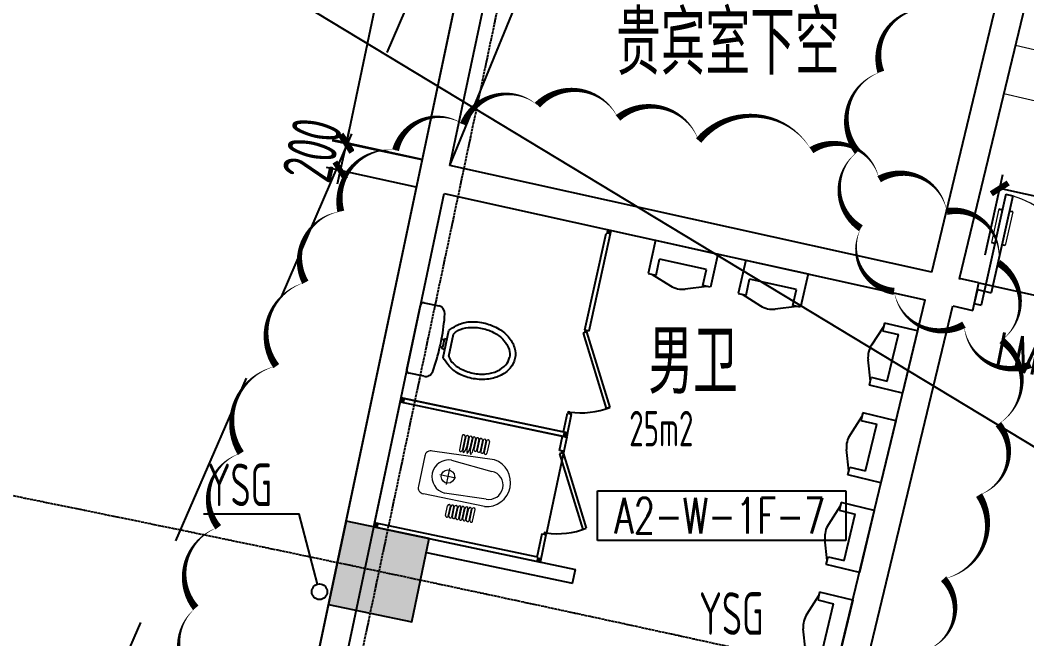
# Model space of a CAD drawing. Header units: millimetres. Extents: x 11639278 to 23698211, y -13072636 to -5537337.
# Drawn here: x 11841539 to 11848635, y -6384766 to -6380407 of the extents above; entities that cross this region are included whole.
import ezdxf
from ezdxf.enums import TextEntityAlignment as Align

# ---------------------------------------------------------------- set-up
doc = ezdxf.new("R2010")
doc.units = ezdxf.units.MM
doc.header["$LTSCALE"] = 10
for name, pattern in [('A2-RD-F1（少）$0$AUDIT_I_130807214254-2', [0]), ('A2-RG-AXIS$0$CENTER', [2, 1.25, -0.25, 0.25, -0.25]), ('A2-RG-AXIS$0$DOTE', [2.42, 2, -0.2, 0.02, -0.2]), ('A2-RI-F1$0$DOT2', [0.125, 0, -0.125]), ('A2-RI-F1$0$HIDDEN', [0.375, 0.25, -0.125])]:
    doc.linetypes.add(name, pattern=pattern)
for name, color, linetype in [('A2-RB-F1$0$A-DIMS-100', 1, 'Continuous'), ('A2-RD-F1（少）$0$A-1-1-X-toilel$0$A-FIXT', 55, 'Continuous'), ('A2-RD-F1（少）$0$B1-WC-FIXT', 55, 'A2-RD-F1（少）$0$AUDIT_I_130807214254-2'), ('A2-RG-AXIS$0$A-GRID', 1, 'A2-RG-AXIS$0$CENTER'), ('A2-RI-F1$0$$1$A-SYMB-NUMB-T', 4, 'Continuous'), ('A2-RI-F1$0$$3$A-SYMB', 4, 'Continuous'), ('A2-RI-F1$0$$3$A-WALL', 7, 'Continuous'), ('A2-RI-F1$0$A-1-1-X-toilel$0$A-FIXT', 55, 'Continuous'), ('A2-RI-F1$0$A-DOOR', 32, 'Continuous'), ('A2-RI-F1$0$A-FLOR-OTLN', 4, 'A2-RI-F1$0$DOT2'), ('A2-RI-F1$0$A-ROOF-DRAN', 175, 'Continuous'), ('A2-RI-F1$0$A-STRS', 50, 'Continuous'), ('A2-RI-F1$0$A-SYMB-AREA', 4, 'Continuous'), ('A2-RI-F1$0$A-SYMB-DOOR', 3, 'Continuous'), ('A2-RI-F1$0$A-SYMB-NAME', 4, 'Continuous'), ('A2-RI-F1$0$A-SYMB-VOID', 35, 'Continuous'), ('A2-RI-F1$0$A-WALL', 7, 'Continuous'), ('A2-RI-F1$0$WINDOW_TEXT', 7, 'Continuous'), ('A2-RS-F1$0$A-HATH-GRAY', 8, 'Continuous'), ('A2-RS-F1$0$A-WALL-CONC', 6, 'Continuous')]:
    doc.layers.add(name, color=color, linetype=linetype)
doc.layers.add('A2-RD-F1（少）$0$A-X-AREA', color=6, linetype='Continuous', plot=False)
doc.layers.add('A2-RI-F1$0$A-DETL-LLIN', color=3, linetype='Continuous', lineweight=5)
doc.styles.add('A2-RB-F1$0$XD2008', font='hzs.shx', dxfattribs={"width": 0.7, "bigfont": 'hztxt.shx'})
doc.styles.add('A2-RI-F1$0$$1$ECADI-TXT', font='simplex.shx', dxfattribs={"bigfont": 'hztxt.shx'})
doc.styles.add('A2-RI-F1$0$ECADI', font='hzs.shx', dxfattribs={"width": 0.7, "bigfont": 'hztxt.shx'})
doc.styles.add('A2-RI-F1$0$ECADI-TXT', font='simplex.shx', dxfattribs={"bigfont": 'hztxt.shx'})
doc.styles.add('A2-RI-F1$0$SIMPLEX', font='simplex.shx', dxfattribs={"width": 0.7})
doc.dimstyles.new('A2-RB-F1$0$XD100$0', dxfattribs={"dimscale": 100, "dimtxt": 3.5, "dimasz": 1, "dimexe": 1, "dimexo": 2, "dimgap": 0.5, "dimtad": 1, "dimdec": 0, "dimdsep": 46, "dimtxsty": 'A2-RB-F1$0$XD2008', "dimblk1": 'A2-RB-F1$0$_ArchTick', "dimblk2": 'A2-RB-F1$0$_ArchTick', "dimsah": 1, "dimcen": 2.5, "dimclrt": 4, "dimaunit": 1, "dimadec": 0, "dimazin": 0, "dimtfac": 1, "dimtdec": 0, "dimtix": 1, "dimtmove": 1, "dimatfit": 3, "dimfxl": 0, "dimtolj": 1, "dimtzin": 0, "dimarcsym": 0})

# ---------------------------------------------------------------- blocks, each defined once
blk = doc.blocks.new('A2-RS-F1')
at = {"layer": 'A2-RS-F1$0$A-HATH-GRAY', "ltscale": 3}
h = blk.add_hatch(color=256, dxfattribs=at)
h.paths.add_polyline_path([(11790490.7, -6377046.5), (11789491.3, -6377010.6), (11789445.2, -6378310.2), (11790444.5, -6378345.7)], flags=16)
h.paths.add_polyline_path([(11794711.1, -6377235.6), (11794112.3, -6377197.1), (11794061, -6377995.6), (11794659.8, -6378034.1)], flags=0)
h.paths.add_polyline_path([(11794483.3, -6380778.7), (11793884.5, -6380740.2), (11793833.2, -6381538.6), (11794432, -6381577.1)], flags=0)
h.paths.add_polyline_path([(11793886.5, -6390060.6), (11793287.7, -6390022.1), (11793236.4, -6390820.5), (11793835.2, -6390859)], flags=0)
h.paths.add_polyline_path([(11793658.7, -6393603.7), (11793059.9, -6393565.2), (11793008.6, -6394363.6), (11793607.4, -6394402.1)], flags=0)
h.paths.add_polyline_path([(11789926.5, -6392936.5), (11788927.1, -6392900.6), (11788881, -6394200.2), (11789880.4, -6394235.7)], flags=16)
h.paths.add_polyline_path([(11781272, -6392739.2), (11780272, -6392732.1), (11780263.2, -6394032.4), (11781263.2, -6394039.2)], flags=16)
h.paths.add_polyline_path([(11772615.4, -6392790.7), (11771615.7, -6392812.3), (11771644.2, -6394112.4), (11772644, -6394090.4)], flags=16)
h.paths.add_polyline_path([(11771835.6, -6400549.4, 1), (11772735.6, -6400549.4, 1)])
h.paths.add_polyline_path([(11789601.8, -6400663.7, 1), (11788701.8, -6400663.7, 1)], flags=0)
h.paths.add_polyline_path([(11797125.5, -6401083.9, 1), (11798025.5, -6401083.9, 1)], flags=0)
h.paths.add_polyline_path([(11772266.5, -6376894.6), (11771266.7, -6376916.1), (11771295.3, -6378216.2), (11772295, -6378194.3)], flags=16)
h.paths.add_polyline_path([(11781379.7, -6376839.6), (11780379.7, -6376832.4), (11780370.9, -6378132.8), (11781370.9, -6378139.6)], flags=16)
h.paths.add_polyline_path([(11752826.5, -6385566), (11752029, -6385629.4), (11752187.6, -6387623.1), (11752985.1, -6387559.7)], flags=17)
h.paths.add_polyline_path([(11757362.8, -6385212.9), (11756565.3, -6385276.3), (11756723.9, -6387270.1), (11757521.2, -6387204.8)], flags=17)
h.paths.add_polyline_path([(11762965.1, -6393140.9), (11763031, -6394439.6), (11764029.7, -6394388.9), (11763963.9, -6393090.2)])
h.paths.add_polyline_path([(11793008.6, -6394363.6), (11793607.4, -6394402.1), (11793658.7, -6393603.7), (11793059.9, -6393565.2)], flags=17)
h.paths.add_polyline_path([(11793236.4, -6390820.5), (11793835.2, -6390859), (11793886.5, -6390060.6), (11793287.7, -6390022.1)], flags=17)
h.paths.add_polyline_path([(11793833.2, -6381538.6), (11794432, -6381577.1), (11794483.3, -6380778.7), (11793884.5, -6380740.2)], flags=17)
h.paths.add_polyline_path([(11794061, -6377995.6), (11794659.8, -6378034.1), (11794711.1, -6377235.6), (11794112.3, -6377197.1)], flags=17)
h.paths.add_polyline_path([(11762159.9, -6377261.3), (11762225.8, -6378560), (11763224.5, -6378509.3), (11763158.6, -6377210.6)], flags=17)
edge = h.paths.add_edge_path(flags=16)
edge.add_arc((11772285.6, -6400549.4), 450, 0, 360)
edge = h.paths.add_edge_path(flags=16)
edge.add_arc((11789151.8, -6400663.7), 450, 0, 360)
edge = h.paths.add_edge_path()
edge.add_arc((11763857, -6400855.6), 450, 0, 360)
edge = h.paths.add_edge_path(flags=17)
edge.add_arc((11797575.5, -6401083.9), 450, 0, 360)
edge = h.paths.add_edge_path()
edge.add_arc((11755440.6, -6401403.6), 450, 0, 360)
h.paths.add_polyline_path([(11756756.1, -6377586.7), (11756914.7, -6379580.4), (11756117.2, -6379643.9), (11755958.6, -6377650.1)], flags=17)
h.paths.add_polyline_path([(11757322.6, -6394796.6), (11758120, -6394731.3), (11758001.2, -6393237.8), (11757203.7, -6393301.3)])
h.paths.add_polyline_path([(11752786.3, -6395149.5), (11753583.8, -6395086), (11753449, -6393391.4), (11752651.5, -6393454.8)])
h.paths.add_polyline_path([(11751581, -6379997.1), (11752378.4, -6379933.7), (11752219.8, -6377940), (11751422.4, -6378003.4)])
edge = h.paths.add_edge_path()
edge.add_line((11771615.7, -6392812.7), (11771644.2, -6394112.4))
edge.add_line((11771644.2, -6394112.4), (11772644, -6394090.4))
edge.add_line((11772644, -6394090.4), (11772615.4, -6392790.7))
edge.add_line((11772615.4, -6392790.7), (11771615.7, -6392812.3))
edge.add_line((11780272, -6392732.4), (11780263.2, -6394032.4))
edge.add_line((11780263.2, -6394032.4), (11781263.2, -6394039.2))
edge.add_line((11781263.2, -6394039.2), (11781272, -6392739.2))
edge.add_line((11781272, -6392739.2), (11780272, -6392732.1))
edge.add_line((11788927.1, -6392901), (11788881, -6394200.2))
edge.add_line((11788881, -6394200.2), (11789880.4, -6394235.7))
edge.add_line((11789880.4, -6394235.7), (11789926.5, -6392936.5))
edge.add_line((11789926.5, -6392936.5), (11788927.1, -6392900.6))
edge.add_line((11789491.3, -6377011), (11789445.2, -6378310.2))
edge.add_line((11789445.2, -6378310.2), (11790444.5, -6378345.7))
edge.add_line((11790444.5, -6378345.7), (11790490.7, -6377046.5))
edge.add_line((11790490.7, -6377046.5), (11789491.3, -6377010.6))
edge.add_line((11780379.7, -6376832.8), (11780370.9, -6378132.8))
edge.add_line((11780370.9, -6378132.8), (11781370.9, -6378139.6))
edge.add_line((11781370.9, -6378139.6), (11781379.7, -6376839.6))
edge.add_line((11781379.7, -6376839.6), (11780379.7, -6376832.4))
edge.add_line((11771266.7, -6376916.5), (11771295.3, -6378216.2))
edge.add_line((11771295.3, -6378216.2), (11772295, -6378194.3))
edge.add_line((11772295, -6378194.3), (11772266.5, -6376894.6))
edge.add_line((11772266.5, -6376894.6), (11771266.7, -6376916.1))
edge.add_line((11756723.9, -6387270.1), (11757521.2, -6387204.8))
edge.add_line((11756565.3, -6385276.3), (11757362.8, -6385212.9))
edge.add_line((11756565.3, -6385276.3), (11756723.9, -6387270.1))
edge.add_line((11752187.6, -6387623.1), (11752985.1, -6387559.7))
edge.add_line((11752029, -6385629.4), (11752826.5, -6385566))
edge.add_line((11752029, -6385629.4), (11752187.6, -6387623.2))
edge.add_line((11752826.5, -6385566), (11752985.1, -6387559.7))
edge.add_line((11757362.2, -6385205.2), (11757521.2, -6387204.8))
edge = h.paths.add_edge_path()
edge.add_arc((11847549.5, -6408655.2), 450, 0, 360)
h.paths.add_polyline_path([(11818747.1, -6372607.5), (11817357.2, -6372439.1), (11817138.8, -6374225.8), (11818528.7, -6374394.2)])
h.paths.add_polyline_path([(11827964.2, -6373889.1), (11826579.8, -6373680.9), (11826310.1, -6375460.6), (11827694.6, -6375668.8)])
h.paths.add_polyline_path([(11837140.7, -6375434.8), (11835762.8, -6375187), (11835442.2, -6376958.2), (11836820.1, -6377206.1)])
h.paths.add_polyline_path([(11814457.2, -6396161.7), (11815846.9, -6396331.6), (11816041, -6394743.5), (11814651.4, -6394573.1)])
h.paths.add_polyline_path([(11851385, -6401917.5), (11850605.4, -6401737.8), (11850371.1, -6402710), (11851150.7, -6402889.7)])
h.paths.add_polyline_path([(11846959.8, -6400859), (11846180.2, -6400679.3), (11845945.9, -6401651.6), (11846725.5, -6401831.3)])
h.paths.add_polyline_path([(11841338.2, -6400630.1), (11839968.3, -6400341.3), (11840298.4, -6398775.8), (11841668.4, -6399064)])
h.paths.add_polyline_path([(11831505.8, -6398704), (11832883.4, -6398953.4), (11833168.4, -6397379), (11831790.9, -6397129.1)])
h.paths.add_polyline_path([(11822999.8, -6397310.5), (11824384, -6397520.2), (11824623.6, -6395938.3), (11823239.5, -6395728)])
h.paths.add_polyline_path([(11806985.1, -6395311.3), (11806188.5, -6395237.1), (11806299.9, -6394042), (11807096.4, -6394116.5)])
h.paths.add_polyline_path([(11800592, -6394828.7), (11801190.8, -6394867.2), (11801242.1, -6394068.8), (11800643.4, -6394030.3)])
h.paths.add_polyline_path([(11793008.6, -6394363.6), (11793607.4, -6394402.1), (11793658.7, -6393603.7), (11793059.9, -6393565.2)], flags=17)
h.paths.add_polyline_path([(11800819.8, -6391285.9), (11801418.6, -6391324.4), (11801469.9, -6390525.9), (11800871.2, -6390487.4)])
h.paths.add_polyline_path([(11793236.4, -6390820.5), (11793835.2, -6390859), (11793886.5, -6390060.6), (11793287.7, -6390022.1)], flags=17)
h.paths.add_polyline_path([(11853037, -6395063.6), (11853271.3, -6394091.4), (11852491.7, -6393911.7), (11852257.4, -6394883.9)])
h.paths.add_polyline_path([(11854911.5, -6387286.2), (11855145.9, -6386314), (11854366.3, -6386134.3), (11854131.9, -6387106.5)])
h.paths.add_polyline_path([(11846269, -6377243.5), (11844898.8, -6376956.1), (11844527.5, -6378717.4), (11845897.7, -6379004.7)])
h.paths.add_polyline_path([(11848611.8, -6394005), (11848846.2, -6393032.8), (11848066.6, -6392853.1), (11847832.2, -6393825.3)])
h.paths.add_polyline_path([(11850486.4, -6386227.4), (11850720.8, -6385255.2), (11849941.2, -6385075.5), (11849706.8, -6386047.7)])
h.paths.add_polyline_path([(11843712.1, -6384523.3), (11844299.2, -6384647.1), (11844423, -6384060), (11843835.9, -6383936.2)])
h.paths.add_polyline_path([(11842061.7, -6392351.2), (11842648.8, -6392475), (11842772.6, -6391887.9), (11842185.5, -6391764.1)])
h.paths.add_polyline_path([(11808357.4, -6373042.4), (11808954.8, -6373098.1), (11809029, -6372301.4), (11808431.6, -6372245.8)])
h.paths.add_polyline_path([(11793833.2, -6381538.6), (11794432, -6381577.1), (11794483.3, -6380778.7), (11793884.5, -6380740.2)], flags=17)
h.paths.add_polyline_path([(11801416.6, -6382004.6), (11802015.3, -6382043.1), (11802066.7, -6381244.7), (11801467.9, -6381206.2)])
h.paths.add_polyline_path([(11801644.4, -6378461.8), (11802243.1, -6378500.3), (11802294.5, -6377701.9), (11801695.7, -6377663.4)])
h.paths.add_polyline_path([(11794061, -6377995.6), (11794659.8, -6378034.1), (11794711.1, -6377235.6), (11794112.3, -6377197.1)], flags=17)
h.paths.add_polyline_path([(11808460.5, -6379479.9), (11807663.9, -6379405.7), (11807775.3, -6378210.6), (11808571.8, -6378285.1)])
edge = h.paths.add_edge_path(flags=16)
edge.add_arc((11772285.6, -6400549.4), 450, 0, 360)
edge = h.paths.add_edge_path(flags=17)
edge.add_arc((11789151.8, -6400663.7), 450, 0, 360)
edge = h.paths.add_edge_path(flags=17)
edge.add_arc((11797575.5, -6401083.9), 450, 0, 360)
edge = h.paths.add_edge_path()
edge.add_arc((11805983.7, -6401745.9), 450, 0, 360)
edge = h.paths.add_edge_path()
edge.add_arc((11814369.4, -6402649), 450, 0, 360)
edge = h.paths.add_edge_path()
edge.add_arc((11822725.7, -6403792.5), 450, 0, 360)
edge = h.paths.add_edge_path()
edge.add_arc((11831045.7, -6405175.5), 450, 0, 360)
edge = h.paths.add_edge_path()
edge.add_arc((11839322.6, -6406796.9), 450, 0, 360)
edge = h.paths.add_edge_path(flags=17)
edge.add_line((11771615.7, -6392812.7), (11771644.2, -6394112.4))
edge.add_line((11771644.2, -6394112.4), (11772644, -6394090.4))
edge.add_line((11772644, -6394090.4), (11772615.4, -6392790.7))
edge.add_line((11772615.4, -6392790.7), (11771615.7, -6392812.3))
edge.add_line((11780272, -6392732.4), (11780263.2, -6394032.4))
edge.add_line((11780263.2, -6394032.4), (11781263.2, -6394039.2))
edge.add_line((11781263.2, -6394039.2), (11781272, -6392739.2))
edge.add_line((11781272, -6392739.2), (11780272, -6392732.1))
edge.add_line((11788927.1, -6392901), (11788881, -6394200.2))
edge.add_line((11788881, -6394200.2), (11789880.4, -6394235.7))
edge.add_line((11789880.4, -6394235.7), (11789926.5, -6392936.5))
edge.add_line((11789926.5, -6392936.5), (11788927.1, -6392900.6))
edge.add_line((11789491.3, -6377011), (11789445.2, -6378310.2))
edge.add_line((11789445.2, -6378310.2), (11790444.5, -6378345.7))
edge.add_line((11790444.5, -6378345.7), (11790490.7, -6377046.5))
edge.add_line((11790490.7, -6377046.5), (11789491.3, -6377010.6))
edge.add_line((11780379.7, -6376832.8), (11780370.9, -6378132.8))
edge.add_line((11780370.9, -6378132.8), (11781370.9, -6378139.6))
edge.add_line((11781370.9, -6378139.6), (11781379.7, -6376839.6))
edge.add_line((11781379.7, -6376839.6), (11780379.7, -6376832.4))
edge.add_line((11771266.7, -6376916.5), (11771295.3, -6378216.2))
edge.add_line((11771295.3, -6378216.2), (11772295, -6378194.3))
edge.add_line((11772295, -6378194.3), (11772266.5, -6376894.6))
edge.add_line((11772266.5, -6376894.6), (11771266.7, -6376916.1))
edge = h.paths.add_edge_path()
edge.add_arc((11780719.5, -6400485.4), 450, 0, 360)
at = {"layer": 'A2-RS-F1$0$A-WALL-CONC', "ltscale": 3}
blk.add_lwpolyline([(11843712.1, -6384523.3), (11844299.2, -6384647.1), (11844423, -6384060), (11843835.9, -6383936.2)], close=True, dxfattribs=at)
blk = doc.blocks.new('A2-RI-F1$0$5erhfh')
at = {"layer": 'A2-RI-F1$0$A-SYMB-AREA', "style": 'A2-RI-F1$0$ECADI', "width": 0.7}
blk.add_attdef('340M2', text='', height=2.5, dxfattribs=at).set_placement((0, 1.25), align=Align.MIDDLE_LEFT)
at = {"layer": 'A2-RI-F1$0$A-SYMB-NAME', "style": 'A2-RI-F1$0$ECADI', "width": 0.7}
blk.add_attdef('CHINESENAME', (-12.292, 3.087), '', height=4.5, dxfattribs=at)
blk = doc.blocks.new('A2-RI-F1$0$645YRTH')
at = {"layer": 'A2-RI-F1$0$$1$A-SYMB-NUMB-T', "color": 1}
for p, q in [((0, -350), (0, 0)), ((0, 0), (1750, 0)), ((1750, 0), (1750, -350)), ((1750, -350), (0, -350))]:
    blk.add_line(p, q, dxfattribs=at)
at = {"layer": 'A2-RI-F1$0$$1$A-SYMB-NUMB-T', "style": 'A2-RI-F1$0$$1$ECADI-TXT', "width": 0.7}
blk.add_attdef('CODE', text='', height=250, dxfattribs=at).set_placement((750, -175), align=Align.MIDDLE_CENTER)
blk = doc.blocks.new('A2-RI-F1$0$A-1-1-X-toilel$0$A-1-10-01~10(B1~wd)$0$333')
at = {"layer": 'A2-RI-F1$0$A-1-1-X-toilel$0$A-FIXT'}
for p, q in [((0, -225), (0, 225)), ((0, 225), (240, 225)), ((240, 225), (240, 168.7)), ((240, 168.7), (124.4, 168.7)), ((124.4, 168.7), (124.4, -168.7)), ((240, 196.9), (291.3, 53.1)), ((240, -196.9), (291.3, -53.1)), ((240, -168.7), (124.4, -168.7)), ((240, -225), (240, -168.7)), ((0, -225), (240, -225))]:
    blk.add_line(p, q, dxfattribs=at)
blk.add_ellipse((225.2, 0), major_axis=(0, 112.5), ratio=0.666667, start_param=4.220783, end_param=5.203995, dxfattribs=at)
blk = doc.blocks.new('A2-RI-F1$0$ysg')
at = {"layer": 'A2-RI-F1$0$A-ROOF-DRAN'}
blk.add_lwpolyline([(92285.8, -12340.6), (92157.2, -11847.4), (91481.1, -11847.4)], dxfattribs=at)
blk.add_circle((92299.7, -12393.8), 55, dxfattribs=at)
ref = blk.add_blockref('A2-RI-F1$0$5erhfh', (90832.7, -12099.6), dxfattribs=dict(at, xscale=-100, yscale=100, zscale=100))
ref.add_attrib('CHINESENAME', 'YSG', (91511.9, -11790.8), dxfattribs={"layer": 'A2-RI-F1$0$A-SYMB-NAME', "height": 300, "style": 'A2-RI-F1$0$ECADI', "width": 0.7})
ref = blk.add_blockref('A2-RI-F1$0$5erhfh', (94296.2, -13006.4), dxfattribs=dict(at, xscale=-100, yscale=100, zscale=100))
ref.add_attrib('CHINESENAME', 'YSG', (94975.4, -12697.7), dxfattribs={"layer": 'A2-RI-F1$0$A-SYMB-NAME', "height": 300, "style": 'A2-RI-F1$0$ECADI', "width": 0.7})
blk = doc.blocks.new('A2-RI-F1$0$ECADI-TAG-DOOR')
blk = doc.blocks.new('A2-RI-F1$0$$DorLib2D$00000011')
for p, q in [((-0.4667, 0.4709), (-0.4667, -0.0625)), ((-0.4667, 0.4709), (-0.4333, 0.4709)), ((-0.4333, 0.4709), (-0.4333, 0.0042)), ((0.4333, 0.4709), (0.4333, 0.0042)), ((0.4667, 0.4709), (0.4333, 0.4709)), ((0.4667, 0.4709), (0.4667, -0.0625)), ((-0.4833, 0.3962), (-0.4667, 0.3962)), ((-0.4167, 0.3962), (-0.4333, 0.3962)), ((0.4167, 0.3962), (0.4333, 0.3962)), ((0.4833, 0.3962), (0.4667, 0.3962)), ((-0.4833, 0.2346), (-0.4667, 0.2346)), ((-0.4167, 0.2346), (-0.4333, 0.2346)), ((0.4167, 0.2346), (0.4333, 0.2346)), ((0.4833, 0.2346), (0.4667, 0.2346)), ((-0.5, 0.0042), (-0.4333, 0.0042)), ((-0.5, 0.0042), (-0.5, -0.0625)), ((0.5, 0.0042), (0.4333, 0.0042)), ((0.5, 0.0042), (0.5, -0.0625)), ((-0.5, -0.0625), (-0.4667, -0.0625)), ((0.5, -0.0625), (0.4667, -0.0625))]:
    blk.add_line(p, q)
at = {"lineweight": 13}
for p, q in [((-0.4833, 0.3962), (-0.4833, 0.2346)), ((-0.4167, 0.3962), (-0.4167, 0.2346)), ((0.4167, 0.3962), (0.4167, 0.2346)), ((0.4833, 0.3962), (0.4833, 0.2346))]:
    blk.add_line(p, q, dxfattribs=at)
for centre, start, end in [((-0.4667, 0.0042), 0, 85.904), ((0.4667, 0.0042), 94.096, 180)]:
    blk.add_arc(centre, 0.4667, start, end, dxfattribs=at)
blk = doc.blocks.new('A2-RI-F1$0$door-doublewing')
at = {"layer": 'A2-RI-F1$0$A-DOOR', "color": 4, "xscale": -0.9999999999999998, "rotation": 180}
blk.add_blockref('A2-RI-F1$0$$DorLib2D$00000011', (0, -0.0291), dxfattribs=at)
at = {"layer": 'A2-RI-F1$0$WINDOW_TEXT', "style": 'A2-RI-F1$0$SIMPLEX', "flags": 9}
blk.add_attdef('A', text='', height=1, dxfattribs=at).set_placement((0, 1.5), align=Align.MIDDLE)
blk = doc.blocks.new('A2-RI-F1$0$A-1-1-X-toilel$0$A-1-10-01~10(B1~wd)$0$A1088D2A')
at = {"layer": 'A2-RI-F1$0$A-1-1-X-toilel$0$A-FIXT'}
for p, q in [((-0.43, 0), (0.43, 0)), ((-0.47, -0.235), (-0.47, -0.04)), ((0.47, -0.04), (0.47, -0.235)), ((-0.05, -0.396), (-0.05, -0.361)), ((0.05, -0.361), (0.05, -0.396)), ((-0.176, -0.431), (0.181, -0.431)), ((-0.148, -0.5), (0.148, -0.5)), ((-0.07, -0.396), (-0.05, -0.396)), ((-0.07, -0.431), (-0.07, -0.396)), ((0.05, -0.396), (-0.05, -0.396)), ((0.05, -0.396), (0.07, -0.396)), ((0.07, -0.396), (0.07, -0.431))]:
    blk.add_line(p, q, dxfattribs=at)
for points in [[(0.002, -1.35, -0.128381), (-0.133, -1.315, -0.106268), (-0.259, -1.203, -0.085065), (-0.338, -1.047, -0.074422), (-0.368, -0.849, -0.074422), (-0.338, -0.652, -0.093985), (-0.259, -0.514, -0.073872), (-0.176, -0.431, -0.130921)], [(-0.148, -0.5, 0.073654), (-0.204, -0.54, 0.085065), (-0.272, -0.674, 0.074422), (-0.298, -0.849, 0.074422), (-0.272, -1.025, 0.085065), (-0.204, -1.159, 0.106268), (-0.101, -1.25, 0.128381), (-0.002, -1.276, 0.131396)], [(0.181, -0.431, -0.073872), (0.264, -0.514, -0.093985), (0.343, -0.652, -0.074422), (0.372, -0.849, -0.074422), (0.343, -1.047, -0.085065), (0.264, -1.203, -0.106268), (0.138, -1.315, -0.128381), (0.002, -1.35, -0.130921)], [(0.148, -0.5, -0.073654), (0.204, -0.54, -0.085065), (0.272, -0.674, -0.074422), (0.298, -0.849, -0.074422), (0.272, -1.025, -0.085065), (0.204, -1.159, -0.106268), (0.101, -1.25, -0.128381), (0.002, -1.276, -0.131396)]]:
    blk.add_lwpolyline(points, format="xyb", dxfattribs=at)
for centre, radius, start, end in [((-0.43, -0.04), 0.04, 90, 180), ((0.43, -0.04), 0.04, 0, 90), ((-0.37, -0.235), 0.1, 180, 262.0681), ((0.37, -0.235), 0.1, 277.9319, 0), ((0, 2.42), 2.781, 262.0681, 268.9699), ((0, 2.42), 2.781, 268.9699, 271.0301), ((0, 2.42), 2.781, 271.0301, 277.9319)]:
    blk.add_arc(centre, radius, start, end, dxfattribs=at)
blk = doc.blocks.new('A2-RI-F1')
at = {"layer": 'A2-RI-F1$0$$3$A-WALL'}
for p, q in [((11848159.1, -6382226.8), (11848878.3, -6379242.7)), ((11847963.8, -6382183.5), (11848588.4, -6379591.8)), ((11846772.2, -6387127.2), (11847916.9, -6382378)), ((11846847.5, -6387668.4), (11848112.2, -6382421.2))]:
    blk.add_line(p, q, dxfattribs=at)
at = {"layer": 'A2-RI-F1$0$A-1-1-X-toilel$0$A-FIXT'}
for p, q in [((11845520, -6382589.7), (11845668.7, -6381911.4)), ((11845549.4, -6382595.9), (11845704.3, -6381888.2)), ((11845531.6, -6382603.3), (11845506.6, -6382611.5)), ((11845506.6, -6382611.5), (11845670.3, -6383143.6)), ((11845520, -6382589.7), (11845549.4, -6382595.9)), ((11845531.6, -6382603.3), (11845695.3, -6383135.5)), ((11844217.3, -6383096.9), (11845391.5, -6383344.5)), ((11844223.5, -6383067.5), (11845368.4, -6383308.9)), ((11845368.4, -6383308.9), (11845396.2, -6383176.8)), ((11845391.5, -6383344.5), (11845425.6, -6383183)), ((11845396.2, -6383176.8), (11845425.6, -6383183)), ((11845695.3, -6383135.5), (11845670.3, -6383143.6))]:
    blk.add_line(p, q, dxfattribs=at)
for points in [[(11845522.5, -6382590.3), (11845520.1, -6382602), (11845531.3, -6382604.4), (11845533.8, -6382592.7)], [(11845410.1, -6383179.6), (11845412.3, -6383169), (11845401, -6383166.7), (11845398.8, -6383177.2)]]:
    blk.add_lwpolyline(points, dxfattribs=at)
blk.add_arc((11845491.7, -6382613.9), 559.9, 261.86415, 291.32327, dxfattribs=at)
for points in [[(11845698.1, -6381917.5), (11845704.3, -6381888.2), (11845668.7, -6381911.4), (11845674.9, -6381882)], [(11844246.7, -6383103.1), (11844252.9, -6383073.7), (11844217.3, -6383096.9), (11844223.5, -6383067.5)], [(11845391.5, -6383344.5), (11845397.7, -6383315.1), (11845362.2, -6383338.3), (11845368.4, -6383308.9)]]:
    blk.add_trace(points, dxfattribs=at)
at = {"layer": 'A2-RI-F1$0$A-DETL-LLIN'}
for p, q in [((11848555.2, -6380583.3), (11859645.2, -6383199)), ((11848473.2, -6380923.6), (11859194.5, -6383452.3))]:
    blk.add_line(p, q, dxfattribs=at)
at = {"layer": 'A2-RI-F1$0$A-FLOR-OTLN', "ltscale": 1000}
blk.add_lwpolyline([(11814764.2, -6394127.4), (11817357.4, -6372440.5, -0.024943), (11849205.6, -6377886.4), (11848159.2, -6382228.1), (11851284.2, -6382919.5), (11850720.9, -6385256.6), (11855146, -6386315.4), (11851150.8, -6402891.1), (11849876.5, -6402592.9), (11848102.5, -6409766.8, 0.080418), (11754733.7, -6402413.9), (11754132.4, -6395046.4), (11752786.4, -6395150.9), (11751422.5, -6378004.8), (11756208, -6377631.7), (11756045.3, -6375586.8, -0.038938), (11805715.9, -6375922.1), (11805966.1, -6372030.7, -0.006016), (11817268.4, -6373184.4, -0.006016)], format="xyb", dxfattribs=at)
at = {"layer": 'A2-RI-F1$0$A-STRS'}
blk.add_line((11848296.6, -6382257.2), (11849761.2, -6382581.2), dxfattribs=at)
at = {"layer": 'A2-RI-F1$0$A-SYMB-VOID', "linetype": 'A2-RI-F1$0$HIDDEN', "ltscale": 500}
for points in [[(11825449, -6395667.9), (11838173.1, -6394403), (11844919.1, -6378799.5)], [(11844568.3, -6381432.3), (11845448, -6379282.5), (11848588.4, -6379591.8)]]:
    blk.add_lwpolyline(points, dxfattribs=at)
at = {"layer": 'A2-RI-F1$0$A-WALL'}
for p, q in [((11840689.3, -6398858), (11844919.2, -6378799.3)), ((11844568.3, -6381432.3), (11845114.9, -6378840.5)), ((11847963.8, -6382183.5), (11844568.3, -6381432.3)), ((11843515.4, -6386425.6), (11844527.1, -6381628)), ((11844527.1, -6381628), (11847916.9, -6382378)), ((11848296.6, -6382257.2), (11848159.1, -6382226.8)), ((11848253.4, -6382452.5), (11848296.6, -6382257.2)), ((11848112.2, -6382421.2), (11848253.4, -6382452.5)), ((11844423, -6384060), (11845453, -6384277.2)), ((11844402.4, -6384157.9), (11845431.4, -6384374.9)), ((11845431.4, -6384374.9), (11845453, -6384277.2))]:
    blk.add_line(p, q, dxfattribs=at)
at = {"layer": 'Defpoints'}
blk.add_line((11863125.5, -6392146.9), (11840364.3, -6378381.4), dxfattribs=at)
at = {"layer": 'Defpoints', "color": 3}
blk.add_lwpolyline([(11847933.6, -6380326.9, 0, 50, 0.520567), (11847605.4, -6380772.1, 0, 50, 0.520567), (11847605.4, -6380772.1, 0, 50, 0.520567), (11847441.3, -6381334.4, 0, 50, 0.520567), (11847441.3, -6381334.4, 0, 50, 0.520567), (11847464.8, -6381873.3, 0, 50, 0.520567), (11847464.8, -6381873.3, 0, 50, 0.520567), (11847699.2, -6382318.4, 0, 50, 0.520567), (11847699.2, -6382318.4, 0, 50, 0.520567), (11848191.5, -6382552.7, 0, 50, 0.520567), (11848191.5, -6382552.7, 0, 50, 0.520567), (11848660.4, -6382833.9, 0, 50, 0.520567)], format="xyseb", dxfattribs=at)
at = {"layer": 'Defpoints'}
for points in [[(11846321, -6381255.4, 0, 50, 0.520567), (11845753, -6381096.4, 0, 50, 0.520567), (11845753, -6381096.4, 0, 50, 0.520567), (11845184.9, -6381005.6, 0, 50, 0.520567), (11845184.9, -6381005.6, 0, 50, 0.520567), (11844662.4, -6381141.8, 0, 50, 0.520567), (11844662.4, -6381141.8, 0, 50, 0.520567), (11844185.2, -6381323.5, 0, 50, 0.520567), (11844185.2, -6381323.5, 0, 50, 0.520567), (11843799, -6381754.9, 0, 50, 0.520567), (11843799, -6381754.9, 0, 50, 0.520567), (11843549.1, -6382254.4, 0, 50, 0.520567), (11843549.1, -6382254.4, 0, 50, 0.520567), (11843344.6, -6382844.8, 0, 50, 0.520567), (11843344.6, -6382844.8, 0, 50, 0.520567), (11843094.6, -6383457.9, 0, 50, 0.520567), (11843094.6, -6383457.9, 0, 50, 0.520567), (11842935.6, -6383980.1, 0, 50, 0.520567), (11842935.6, -6383980.1, 0, 50, 0.520567), (11842776.6, -6384547.8, 0, 50, 0.520567), (11842776.6, -6384547.8, 0, 50, 0.520567), (11842822, -6385092.7, 0, 50, 0.520567)], [(11847934.2, -6384843, 0, 50, 0.520567), (11848047.8, -6384343.4, 0, 50, 0.520567), (11848047.8, -6384343.4, 0, 50, 0.520567), (11848297.7, -6383753.1, 0, 50, 0.520567), (11848297.7, -6383753.1, 0, 50, 0.520567), (11848434, -6383253.5, 0, 50, 0.520567), (11848434, -6383253.5, 0, 50, 0.520567), (11848456.7, -6382663.2, 0, 50, 0.520567), (11848456.7, -6382663.2, 0, 50, 0.520567), (11848434, -6382118.2, 0, 50, 0.520567), (11848434, -6382118.2, 0, 50, 0.520567), (11848070.5, -6381754.9, 0, 50, 0.520567), (11848070.5, -6381754.9, 0, 50, 0.520567), (11847593.3, -6381527.8, 0, 50, 0.520567), (11847593.3, -6381527.8, 0, 50, 0.520567), (11847116.2, -6381323.5, 0, 50, 0.520567), (11847116.2, -6381323.5, 0, 50, 0.520567), (11846321, -6381255.4, 0, 0, 0)]]:
    blk.add_lwpolyline(points, format="xyseb", dxfattribs=at)
for name, p in [('A2-RS-F1', (0, 0)), ('A2-RI-F1$0$ysg', (11751349.3, -6372040.3))]:
    blk.add_blockref(name, p)
ref = blk.add_blockref('A2-RI-F1$0$5erhfh', (11846968.2, -6381101.8), dxfattribs=dict(xscale=100, yscale=100, zscale=100))
ref.add_attrib('CHINESENAME', '贵宾室下空', (11845739, -6380793), dxfattribs={"layer": 'A2-RI-F1$0$A-SYMB-NAME', "height": 450, "style": 'A2-RI-F1$0$ECADI', "width": 0.7})
ref = blk.add_blockref('A2-RI-F1$0$5erhfh', (11847196.2, -6383348.8), dxfattribs=dict(xscale=100, yscale=100, zscale=100))
ref.add_attrib('340M2', '25m2', (11845832, -6383410.2), dxfattribs={"layer": 'A2-RI-F1$0$A-SYMB-AREA', "height": 250, "style": 'A2-RI-F1$0$ECADI', "width": 0.7})
ref.add_attrib('CHINESENAME', '男卫', (11845967, -6383040), dxfattribs={"layer": 'A2-RI-F1$0$A-SYMB-NAME', "height": 450, "style": 'A2-RI-F1$0$ECADI', "width": 0.7})
at = {"layer": 'A2-RI-F1$0$$3$A-SYMB'}
ref = blk.add_blockref('A2-RI-F1$0$645YRTH', (11845608.5, -6383723.6), dxfattribs=at)
ref.add_attrib('CODE', 'A2-W-1F-7', dxfattribs={"layer": 'A2-RI-F1$0$$1$A-SYMB-NUMB-T', "height": 250, "style": 'A2-RI-F1$0$$1$ECADI-TXT', "width": 0.7}).set_placement((11846471.2, -6383898.6), align=Align.MIDDLE_CENTER)
at = {"layer": 'A2-RI-F1$0$A-1-1-X-toilel$0$A-FIXT'}
for p, rotation in [((11846237.8, -6382006.5), 257.5246564965703), ((11846872.5, -6382146.9), 257.5246564965703), ((11847811.3, -6382816), 166.4486634233101), ((11847659, -6383447.9), 166.4486634233101), ((11847506.7, -6384079.8), 166.4486634233101), ((11847354.4, -6384711.7), 166.4486634233101)]:
    blk.add_blockref('A2-RI-F1$0$A-1-1-X-toilel$0$A-1-10-01~10(B1~wd)$0$333', p, dxfattribs=dict(at, rotation=rotation))
at = {"layer": 'A2-RI-F1$0$A-1-1-X-toilel$0$A-FIXT', "xscale": 539.9999999999999, "yscale": 539.9999999999999, "zscale": 539.9999999999999, "rotation": 78.09229183268336}
blk.add_blockref('A2-RI-F1$0$A-1-1-X-toilel$0$A-1-10-01~10(B1~wd)$0$A1088D2A', (11844313.3, -6382641.9), dxfattribs=at)
at = {"layer": 'A2-RI-F1$0$A-DOOR', "xscale": -1499.999999998877, "yscale": 1500.000000003487, "zscale": 1500, "rotation": 167.5246565946191}
blk.add_blockref('A2-RI-F1$0$door-doublewing', (11849007.3, -6382516.8), dxfattribs=at)
at = {"layer": 'A2-RI-F1$0$A-SYMB-DOOR'}
ref = blk.add_blockref('A2-RI-F1$0$ECADI-TAG-DOOR', (11848381.9, -6383583.3, -333.3), dxfattribs=dict(at, xscale=100.0000000004214, yscale=100.0000000004214, zscale=100.0000000004214, rotation=348.4475487477999))
ref.add_attrib('门窗主编号2', 'LM1522', (11848398.5, -6382847.5), dxfattribs={"height": 250, "rotation": 348.44755, "style": 'A2-RI-F1$0$ECADI-TXT', "width": 0.7})
blk = doc.blocks.new('A2-RG-AXIS')
at = {"layer": 'A2-RG-AXIS$0$A-GRID', "linetype": 'A2-RG-AXIS$0$DOTE'}
blk.add_line((11846048.1, -6374898.2), (11837754.6, -6414233.4), dxfattribs=at)
for radius in [323300, 316700, 313400]:
    blk.add_arc((11778730.7, -6694178.7), radius, 75.589285, 95.407644, dxfattribs=at)
blk = doc.blocks.new('A2-RB-F1$0$_ArchTick')
at = {"color": 0, "linetype": 'ByBlock', "const_width": 0.4}
blk.add_lwpolyline([(-0.5, -0.5), (0.5, 0.5)], dxfattribs=at)
blk = doc.blocks.new('*D1212')
at = {"layer": 'A2-RB-F1$0$A-DIMS-100', "color": 0, "lineweight": -2, "transparency": 16777216}
for p, q in [((11843838.3, -6381278.9), (11844383.1, -6378685.8)), ((11844917.4, -6378798.1), (11844285.2, -6378665.2)), ((11844372.6, -6381391.2), (11843740.4, -6381258.4))]:
    blk.add_line(p, q, dxfattribs=at)
at = {"layer": 'Defpoints', "color": 0, "transparency": 16777216}
for p in [(11844383.1, -6378685.8), (11845113.2, -6378839.2), (11844568.3, -6381432.3)]:
    blk.add_point(p, dxfattribs=at)
at = {"layer": 'A2-RB-F1$0$A-DIMS-100', "color": 0, "lineweight": -2, "transparency": 16777216, "xscale": 100, "yscale": 100, "zscale": 100}
for p, rotation in [((11844383.1, -6378685.8), 78.13436385709227), ((11843838.3, -6381278.9), 258.1343638570923)]:
    blk.add_blockref('A2-RB-F1$0$_ArchTick', p, dxfattribs=dict(at, rotation=rotation))
at = {"layer": 'A2-RB-F1$0$A-DIMS-100', "color": 4, "transparency": 16777216, "insert": (11843890.5, -6379936.1), "char_height": 350, "attachment_point": 5, "rotation": 78.13436, "style": 'A2-RB-F1$0$XD2008'}
blk.add_mtext('\\A1;2650', dxfattribs=at)
blk = doc.blocks.new('*D1213')
at = {"layer": 'A2-RB-F1$0$A-DIMS-100', "color": 0, "lineweight": -2, "transparency": 16777216}
for p, q in [((11843839, -6381271), (11843860.6, -6381173.3)), ((11844373.1, -6381389.1), (11843741.4, -6381249.4)), ((11843839, -6381271), (11843795.8, -6381466.3)), ((11844329.9, -6381584.4), (11843698.2, -6381444.7)), ((11843795.8, -6381466.3), (11843774.2, -6381563.9))]:
    blk.add_line(p, q, dxfattribs=at)
at = {"layer": 'Defpoints', "color": 0, "transparency": 16777216}
for p in [(11843795.8, -6381466.3), (11844568.3, -6381432.3), (11844525.1, -6381627.6)]:
    blk.add_point(p, dxfattribs=at)
at = {"layer": 'A2-RB-F1$0$A-DIMS-100', "color": 0, "lineweight": -2, "transparency": 16777216, "xscale": 100, "yscale": 100, "zscale": 100}
for p, rotation in [((11843839, -6381271), 257.5246565948556), ((11843795.8, -6381466.3), 77.52465659485563)]:
    blk.add_blockref('A2-RB-F1$0$_ArchTick', p, dxfattribs=dict(at, rotation=rotation))
at = {"layer": 'A2-RB-F1$0$A-DIMS-100', "color": 4, "transparency": 16777216, "insert": (11843597.8, -6381320), "char_height": 350, "attachment_point": 5, "rotation": 77.52466, "style": 'A2-RB-F1$0$XD2008'}
blk.add_mtext('\\A1;200', dxfattribs=at)
blk = doc.blocks.new('*D999')
at = {"layer": 'A2-RB-F1$0$A-DIMS-100', "color": 0, "lineweight": -2, "transparency": 16777216}
for p, q in [((11848339.8, -6382061.9), (11848465.3, -6381494.7)), ((11849908.3, -6381916.4), (11848443.7, -6381592.4)), ((11849804.4, -6382385.9), (11849929.9, -6381818.7))]:
    blk.add_line(p, q, dxfattribs=at)
at = {"layer": 'Defpoints', "color": 0, "transparency": 16777216}
for p in [(11848443.7, -6381592.4), (11848296.6, -6382257.2), (11849761.2, -6382581.2)]:
    blk.add_point(p, dxfattribs=at)
at = {"layer": 'A2-RB-F1$0$A-DIMS-100', "color": 0, "lineweight": -2, "transparency": 16777216, "xscale": 100, "yscale": 100, "zscale": 100}
for p, rotation in [((11848443.7, -6381592.4), 167.5246565951022), ((11849908.3, -6381916.4), 347.5246565951022)]:
    blk.add_blockref('A2-RB-F1$0$_ArchTick', p, dxfattribs=dict(at, rotation=rotation))
at = {"layer": 'A2-RB-F1$0$A-DIMS-100', "color": 4, "transparency": 16777216, "insert": (11849224.6, -6381534.7), "char_height": 350, "attachment_point": 5, "rotation": 347.52466, "style": 'A2-RB-F1$0$XD2008'}
blk.add_mtext('\\A1;1500', dxfattribs=at)
blk = doc.blocks.new('A2-RD-F1（少）$0$BI-W-db')
at = {"layer": 'A2-RD-F1（少）$0$A-1-1-X-toilel$0$A-FIXT'}
for points in [[(-10400, 6726), (-10370, 6726), (-10400, 6756), (-10370, 6756)], [(-9230, 6726), (-9200, 6726), (-9230, 6756), (-9200, 6756)], [(-10400, 5826), (-10370, 5826), (-10400, 5856), (-10370, 5856)], [(-9230, 5826), (-9200, 5826), (-9230, 5856), (-9200, 5856)]]:
    blk.add_trace(points, dxfattribs=at)
at = {"layer": 'A2-RD-F1（少）$0$B1-WC-FIXT'}
for p, q in [((-10400, 6755.9), (-10400, 6730.5)), ((-9200, 6755.9), (-10400, 6755.9)), ((-10400, 5851.4), (-10400, 6755.9)), ((-9200, 6755.9), (-9200, 6730.5)), ((-10400, 6726), (-9225.4, 6726)), ((-9230, 6623.5), (-9230, 6726)), ((-9200, 6726), (-9200, 6623.5)), ((-9200, 6623.5), (-9230, 6623.5)), ((-9202.6, 6612.6), (-9225.3, 6599.5)), ((-9225.3, 6599.5), (-8955.3, 6112.6)), ((-9202.6, 6612.6), (-8932.6, 6125.7)), ((-9230, 6023.5), (-9230, 5851.4)), ((-9230, 6023.5), (-9200, 6023.5)), ((-9200, 5826), (-9200, 6023.5)), ((-9225.4, 5856), (-10400, 5856)), ((-10400, 5851.4), (-10400, 5826)), ((-10400, 5826), (-10400, 5851.4)), ((-10400, 5826), (-9200, 5826))]:
    blk.add_line(p, q, dxfattribs=at)
at = {"layer": 'A2-RD-F1（少）$0$B1-WC-FIXT', "color": 3}
blk.add_line((-9200, 6623.5), (-9200, 6023.5), dxfattribs=at)
at = {"layer": 'A2-RD-F1（少）$0$B1-WC-FIXT', "lineweight": 13}
for p, q in [((-9911.9, 6592.4), (-9911.9, 6592.4)), ((-9901.9, 6582.4), (-9901.9, 6482)), ((-9896.9, 6582.4), (-9896.9, 6480.1)), ((-9886.9, 6592.4), (-9886.9, 6592.4)), ((-9876.9, 6582.4), (-9876.9, 6510)), ((-9871.9, 6582.4), (-9871.9, 6508)), ((-9861.9, 6592.4), (-9861.9, 6592.4)), ((-9851.9, 6582.4), (-9851.9, 6508)), ((-9846.9, 6582.4), (-9846.9, 6506.1)), ((-9836.9, 6592.4), (-9836.9, 6592.4)), ((-9826.9, 6582.4), (-9826.9, 6506.1)), ((-9821.9, 6582.4), (-9821.9, 6504.1)), ((-9811.9, 6592.4), (-9811.9, 6592.4)), ((-9801.9, 6582.4), (-9801.9, 6504.1)), ((-9796.9, 6582.4), (-9796.9, 6502.2)), ((-9786.9, 6592.4), (-9786.9, 6592.4)), ((-9776.9, 6582.4), (-9776.9, 6502.2)), ((-9771.9, 6582.4), (-9771.9, 6500.3)), ((-9761.9, 6592.4), (-9761.9, 6592.4)), ((-9751.9, 6582.4), (-9751.9, 6500.3)), ((-9746.9, 6582.4), (-9746.9, 6498.3)), ((-9736.9, 6592.4), (-9736.9, 6592.4)), ((-9726.9, 6582.4), (-9726.9, 6498.3)), ((-9665.6, 6464.5), (-10104.5, 6434.6)), ((-9911.9, 6472), (-9911.9, 6472)), ((-9886.9, 6472), (-9886.9, 6472)), ((-9886.9, 6470.1), (-9886.9, 6470.1)), ((-9861.9, 6472), (-9861.9, 6472)), ((-9861.9, 6468.1), (-9861.9, 6468.1)), ((-9836.9, 6466.2), (-9836.9, 6466.2)), ((-9811.9, 6494.1), (-9811.9, 6494.1)), ((-9786.9, 6492.2), (-9786.9, 6492.2)), ((-9761.9, 6490.3), (-9761.9, 6490.3)), ((-9736.9, 6488.3), (-9736.9, 6488.3)), ((-10152, 6389.2), (-10152, 6172.3)), ((-9962, 6399.4), (-9665.6, 6380.7)), ((-9962, 6337.9), (-9962, 6223.6)), ((-9904.8, 6280.7), (-10019.1, 6280.7)), ((-9665.6, 6180.7), (-9962, 6162.1)), ((-9665.6, 6126.8), (-10104.5, 6126.8)), ((-9736.9, 6103.1), (-9736.9, 6103.1)), ((-9736.9, 6103.1), (-9736.9, 6103.1)), ((-9921.9, 6009), (-9921.9, 6079.5)), ((-9921.9, 6009), (-9921.9, 6079.5)), ((-9911.9, 6089.5), (-9911.9, 6089.5)), ((-9911.9, 6089.5), (-9911.9, 6089.5)), ((-9901.9, 6009), (-9901.9, 6079.5)), ((-9901.9, 6009), (-9901.9, 6079.5)), ((-9896.9, 6009), (-9896.9, 6081.4)), ((-9896.9, 6009), (-9896.9, 6081.4)), ((-9886.9, 6091.4), (-9886.9, 6091.4)), ((-9886.9, 6091.4), (-9886.9, 6091.4)), ((-9886.9, 6089.5), (-9886.9, 6089.5)), ((-9886.9, 6089.5), (-9886.9, 6089.5)), ((-9876.9, 6009), (-9876.9, 6081.4)), ((-9876.9, 6009), (-9876.9, 6081.4)), ((-9871.9, 6009), (-9871.9, 6083.4)), ((-9871.9, 6009), (-9871.9, 6083.4)), ((-9861.9, 6093.4), (-9861.9, 6093.4)), ((-9861.9, 6093.4), (-9861.9, 6093.4)), ((-9861.9, 6089.5), (-9861.9, 6089.5)), ((-9861.9, 6089.5), (-9861.9, 6089.5)), ((-9851.9, 6009), (-9851.9, 6083.4)), ((-9851.9, 6009), (-9851.9, 6083.4)), ((-9846.9, 6009), (-9846.9, 6085.3)), ((-9846.9, 6009), (-9846.9, 6085.3)), ((-9836.9, 6095.3), (-9836.9, 6095.3)), ((-9836.9, 6095.3), (-9836.9, 6095.3)), ((-9826.9, 6009), (-9826.9, 6085.3)), ((-9826.9, 6009), (-9826.9, 6085.3)), ((-9821.9, 6009), (-9821.9, 6087.3)), ((-9821.9, 6009), (-9821.9, 6087.3)), ((-9811.9, 6097.3), (-9811.9, 6097.3)), ((-9811.9, 6097.3), (-9811.9, 6097.3)), ((-9801.9, 6009), (-9801.9, 6087.3)), ((-9801.9, 6009), (-9801.9, 6087.3)), ((-9796.9, 6009), (-9796.9, 6089.2)), ((-9796.9, 6009), (-9796.9, 6089.2)), ((-9786.9, 6099.2), (-9786.9, 6099.2)), ((-9786.9, 6099.2), (-9786.9, 6099.2)), ((-9776.9, 6009), (-9776.9, 6089.2)), ((-9776.9, 6009), (-9776.9, 6089.2)), ((-9771.9, 6009), (-9771.9, 6091.1)), ((-9771.9, 6009), (-9771.9, 6091.1)), ((-9761.9, 6101.1), (-9761.9, 6101.1)), ((-9761.9, 6101.1), (-9761.9, 6101.1)), ((-9751.9, 6009), (-9751.9, 6091.1)), ((-9751.9, 6009), (-9751.9, 6091.1)), ((-9746.9, 6009), (-9746.9, 6093.1)), ((-9746.9, 6009), (-9746.9, 6093.1)), ((-9726.9, 6009), (-9726.9, 6093.1)), ((-9726.9, 6009), (-9726.9, 6093.1)), ((-9911.9, 5999), (-9911.9, 5999)), ((-9911.9, 5999), (-9911.9, 5999)), ((-9886.9, 5999), (-9886.9, 5999)), ((-9886.9, 5999), (-9886.9, 5999)), ((-9861.9, 5999), (-9861.9, 5999)), ((-9861.9, 5999), (-9861.9, 5999)), ((-9836.9, 5999), (-9836.9, 5999)), ((-9836.9, 5999), (-9836.9, 5999)), ((-9811.9, 5999), (-9811.9, 5999)), ((-9811.9, 5999), (-9811.9, 5999)), ((-9786.9, 5999), (-9786.9, 5999)), ((-9786.9, 5999), (-9786.9, 5999)), ((-9761.9, 5999), (-9761.9, 5999)), ((-9761.9, 5999), (-9761.9, 5999)), ((-9736.9, 5999), (-9736.9, 5999)), ((-9736.9, 5999), (-9736.9, 5999))]:
    blk.add_line(p, q, dxfattribs=at)
at = {"layer": 'A2-RD-F1（少）$0$B1-WC-FIXT'}
for points in [[(-9214.1, 6623.4), (-9214.1, 6612.6), (-9202.6, 6612.6), (-9202.6, 6623.4)], [(-9202.6, 6023.5), (-9202.6, 6035.5), (-9214.1, 6035.5), (-9214.1, 6023.5)]]:
    blk.add_lwpolyline(points, dxfattribs=at)
at = {"layer": 'A2-RD-F1（少）$0$B1-WC-FIXT', "lineweight": 13}
blk.add_lwpolyline([(-9921.9, 6582.4), (-9921.9, 6482)], dxfattribs=at)
blk.add_circle((-9962, 6280.7), 47.1, dxfattribs=at)
for centre, radius, start, end in [((-9911.9, 6582.4), 10, 90, 180), ((-9911.9, 6582.4), 10, 0, 90), ((-9886.9, 6582.4), 10, 90, 180), ((-9886.9, 6582.4), 10, 0, 90), ((-9861.9, 6582.4), 10, 90, 180), ((-9861.9, 6582.4), 10, 0, 90), ((-9836.9, 6582.4), 10, 90, 180), ((-9836.9, 6582.4), 10, 0, 90), ((-9811.9, 6582.4), 10, 90, 180), ((-9811.9, 6582.4), 10, 0, 90), ((-9786.9, 6582.4), 10, 90, 180), ((-9786.9, 6582.4), 10, 0, 90), ((-9761.9, 6582.4), 10, 90, 180), ((-9761.9, 6582.4), 10, 0, 90), ((-9736.9, 6582.4), 10, 90, 180), ((-9736.9, 6582.4), 10, 0, 90), ((-9911.9, 6482), 10, 180, 270), ((-9911.9, 6482), 10, 270, 0), ((-9886.9, 6480.1), 10, 180, 270), ((-9950.5, 6507.2), 73.7, 329.71903, 2.13865), ((-9798.3, 6505.3), 73.7, 177.85892, 210.27886), ((-9925.5, 6505.3), 73.7, 329.71903, 2.13865), ((-9773.3, 6503.3), 73.7, 177.85892, 210.27886), ((-9900.5, 6503.3), 73.7, 329.71903, 2.13865), ((-9811.9, 6504.1), 10, 180, 270), ((-9811.9, 6504.1), 10, 270, 0), ((-9786.9, 6502.2), 10, 180, 270), ((-9786.9, 6502.2), 10, 270, 0), ((-9761.9, 6500.3), 10, 180, 270), ((-9761.9, 6500.3), 10, 270, 0), ((-9736.9, 6498.3), 10, 180, 270), ((-9736.9, 6498.3), 10, 270, 0), ((-9687.2, 6295.7), 170.2, 277.27101, 82.7287), ((-10108.2, 6391), 43.8, 85.14511, 182.41268), ((-9955.6, 6280.7), 118.8, 93.04874, 266.95126), ((-9667, 6280.7), 100, 270.77498, 89.22502), ((-10108.2, 6170.4), 43.8, 177.58732, 274.85489), ((-9736.9, 6093.1), 10, 90, 180), ((-9736.9, 6093.1), 10, 90, 180), ((-9736.9, 6093.1), 10, 0, 90), ((-9736.9, 6093.1), 10, 0, 90), ((-9911.9, 6079.5), 10, 90, 180), ((-9911.9, 6079.5), 10, 90, 180), ((-9911.9, 6079.5), 10, 0, 90), ((-9911.9, 6079.5), 10, 0, 90), ((-9886.9, 6081.4), 10, 90, 180), ((-9886.9, 6081.4), 10, 90, 180), ((-9886.9, 6081.4), 10, 0, 90), ((-9886.9, 6081.4), 10, 0, 90), ((-9861.9, 6083.4), 10, 90, 180), ((-9861.9, 6083.4), 10, 90, 180), ((-9861.9, 6083.4), 10, 0, 90), ((-9861.9, 6083.4), 10, 0, 90), ((-9836.9, 6085.3), 10, 90, 180), ((-9836.9, 6085.3), 10, 90, 180), ((-9836.9, 6085.3), 10, 0, 90), ((-9836.9, 6085.3), 10, 0, 90), ((-9811.9, 6087.3), 10, 90, 180), ((-9811.9, 6087.3), 10, 90, 180), ((-9811.9, 6087.3), 10, 0, 90), ((-9811.9, 6087.3), 10, 0, 90), ((-9786.9, 6089.2), 10, 90, 180), ((-9786.9, 6089.2), 10, 90, 180), ((-9786.9, 6089.2), 10, 0, 90), ((-9786.9, 6089.2), 10, 0, 90), ((-9761.9, 6091.1), 10, 90, 180), ((-9761.9, 6091.1), 10, 90, 180), ((-9761.9, 6091.1), 10, 0, 90), ((-9761.9, 6091.1), 10, 0, 90), ((-9911.9, 6009), 10, 180, 270), ((-9911.9, 6009), 10, 180, 270), ((-9911.9, 6009), 10, 270, 0), ((-9911.9, 6009), 10, 270, 0), ((-9886.9, 6009), 10, 180, 270), ((-9886.9, 6009), 10, 180, 270), ((-9886.9, 6009), 10, 270, 0), ((-9886.9, 6009), 10, 270, 0), ((-9861.9, 6009), 10, 180, 270), ((-9861.9, 6009), 10, 180, 270), ((-9861.9, 6009), 10, 270, 0), ((-9861.9, 6009), 10, 270, 0), ((-9836.9, 6009), 10, 180, 270), ((-9836.9, 6009), 10, 180, 270), ((-9836.9, 6009), 10, 270, 0), ((-9836.9, 6009), 10, 270, 0), ((-9811.9, 6009), 10, 180, 270), ((-9811.9, 6009), 10, 180, 270), ((-9811.9, 6009), 10, 270, 0), ((-9811.9, 6009), 10, 270, 0), ((-9786.9, 6009), 10, 180, 270), ((-9786.9, 6009), 10, 180, 270), ((-9786.9, 6009), 10, 270, 0), ((-9786.9, 6009), 10, 270, 0), ((-9761.9, 6009), 10, 180, 270), ((-9761.9, 6009), 10, 180, 270), ((-9761.9, 6009), 10, 270, 0), ((-9761.9, 6009), 10, 270, 0), ((-9736.9, 6009), 10, 180, 270), ((-9736.9, 6009), 10, 180, 270), ((-9736.9, 6009), 10, 270, 0), ((-9736.9, 6009), 10, 270, 0)]:
    blk.add_arc(centre, radius, start, end, dxfattribs=at)
at = {"layer": 'A2-RD-F1（少）$0$B1-WC-FIXT'}
blk.add_arc((-9239.4, 6594), 559.9, 273.77186, 303.23098, dxfattribs=at)
blk = doc.blocks.new('A2-RD-F1（少）')
at = {"layer": 'A2-RD-F1（少）$0$A-X-AREA'}
blk.add_lwpolyline([(11817993.4, -6394625.6, -0.114889), (11821541.3, -6374432.6), (11841908.9, -6378823.1), (11842194.8, -6378239.8, -0.002158), (11844919.2, -6378799.3), (11844373, -6381389.1), (11844373, -6381389.1), (11841163.9, -6396607.5), (11844326.8, -6397273.1), (11843787.6, -6399510), (11838007.4, -6398293.7), (11837958.4, -6397416.8), (11817993.4, -6394625.6)], format="xyb", dxfattribs=at)
at = {"layer": 'A2-RD-F1（少）$0$A-1-1-X-toilel$0$A-FIXT', "rotation": 348.0922918329031}
blk.add_blockref('A2-RD-F1（少）$0$BI-W-db', (11853005.7, -6391824), dxfattribs=at)
blk = doc.blocks.new('A2-RB-F1')
at = {"layer": 'A2-RB-F1$0$A-DIMS-100'}
for p1, p2, distance, picture, middle in [((11844568.3, -6381432.3), (11845113.2, -6378839.2), 746, '*D1212', (11843890.5, -6379936.1)), ((11844568.3, -6381432.3), (11844525.1, -6381627.6), -746.9, '*D1213', (11843597.8, -6381320)), ((11849761.2, -6382581.2), (11848296.6, -6382257.2), -680.9, '*D999', (11849224.6, -6381534.7))]:
    dim = blk.add_aligned_dim(p1=p1, p2=p2, distance=distance, dimstyle='A2-RB-F1$0$XD100$0', dxfattribs=at)
    dim.commit()
    dim.dimension.update_dxf_attribs({"geometry": picture, "text_midpoint": middle})

msp = doc.modelspace()

# ---------------------------------------------------------------- block references
for name in ['A2-RI-F1', 'A2-RB-F1', 'A2-RG-AXIS', 'A2-RD-F1（少）']:
    msp.add_blockref(name, (0, 0))

doc.saveas('drawing.dxf')
